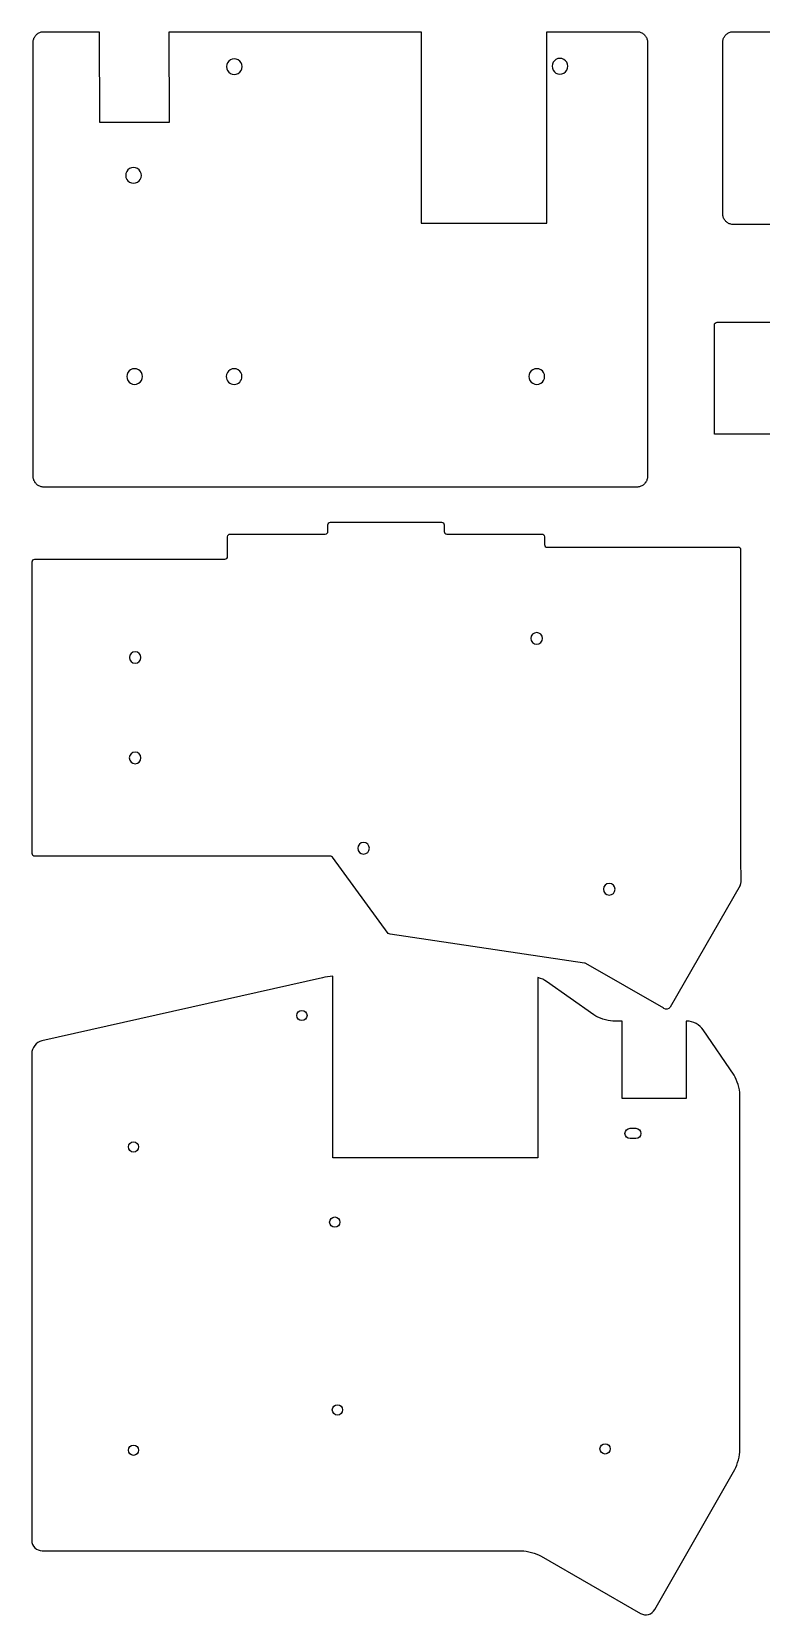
# Model space of a CAD drawing. Extents: x 0 to 600, y 0 to 300.
# Drawn here: x 291.8 to 430, y -0.1 to 299.9 of the extents above; entities that cross this region are included whole.
import ezdxf

# ---------------------------------------------------------------- set-up
doc = ezdxf.new("R2010")
doc.units = 0
doc.layers.get('0').update_dxf_attribs({"linetype": 'CONTINUOUS'})

msp = doc.modelspace()

# ---------------------------------------------------------------- linework, layer by layer
at = {"color": 5}
for p, q in [((292.11193, 215.647993), (292.11293, 297.848992)), ((292.11293, 297.848992), (292.11893, 298.005992)), ((292.11893, 298.005992), (292.13693, 298.161991)), ((292.13693, 298.161991), (292.16793, 298.315999)), ((292.16793, 298.315999), (292.20993, 298.468009)), ((292.20993, 298.468009), (292.26493, 298.615008)), ((292.26493, 298.615008), (292.32993, 298.757008)), ((292.32993, 298.757008), (292.40693, 298.894005)), ((292.40693, 298.894005), (292.49393, 299.025006)), ((292.49393, 299.025006), (292.59193, 299.148005)), ((292.59193, 299.148005), (292.69793, 299.264006)), ((292.69793, 299.264006), (292.81393, 299.370008)), ((292.81393, 299.370008), (292.93693, 299.468007)), ((292.93693, 299.468007), (293.06793, 299.55503)), ((293.06793, 299.55503), (293.20492, 299.632027)), ((293.20492, 299.632027), (293.34692, 299.69703)), ((293.34692, 299.69703), (293.49393, 299.752028)), ((293.49393, 299.752028), (293.64592, 299.79403)), ((293.64592, 299.79403), (293.79993, 299.825039)), ((293.79993, 299.825039), (293.95592, 299.84303)), ((293.95592, 299.84303), (294.11292, 299.85005)), ((294.11292, 299.85005), (304.61484, 299.849948)), ((304.61484, 299.849948), (304.68094, 282.727361)), ((317.9101, 282.727361), (317.844, 299.849821)), ((317.844, 299.849821), (365.53515, 299.849468)), ((365.53515, 299.849468), (365.53514, 263.601547)), ((389.34764, 263.601547), (389.34764, 299.849444)), ((389.34764, 299.849444), (406.41293, 299.849091)), ((406.41293, 299.849091), (406.56992, 299.843094)), ((406.56992, 299.843094), (406.72592, 299.825102)), ((406.72592, 299.825102), (406.87993, 299.794093)), ((406.87993, 299.794093), (407.03193, 299.752092)), ((407.03193, 299.752092), (407.17893, 299.697093)), ((407.17893, 299.697093), (407.32093, 299.632091)), ((407.32093, 299.632091), (407.45793, 299.555093)), ((407.45793, 299.555093), (407.58893, 299.468091)), ((407.58893, 299.468091), (407.71193, 299.370093)), ((407.71193, 299.370093), (407.82792, 299.26409)), ((407.82792, 299.26409), (407.93392, 299.14809)), ((407.93392, 299.14809), (408.03192, 299.025091)), ((408.03192, 299.025091), (408.11892, 298.89409)), ((408.11892, 298.89409), (408.19592, 298.757092)), ((408.19592, 298.757092), (408.26092, 298.615092)), ((408.26092, 298.615092), (408.31592, 298.468093)), ((408.31592, 298.468093), (408.35792, 298.316092)), ((408.35792, 298.316092), (408.38892, 298.16209)), ((408.38892, 298.16209), (408.40692, 298.006092)), ((408.40692, 298.006092), (408.41292, 297.849092)), ((408.41292, 297.849092), (408.41292, 215.648093)), ((422.67056, 265.353621), (422.67126, 297.848996)), ((422.67126, 297.848996), (422.67726, 298.005996)), ((422.67726, 298.005996), (422.69526, 298.161996)), ((422.69526, 298.161996), (422.72626, 298.315996)), ((422.72626, 298.315996), (422.76826, 298.467996)), ((422.76826, 298.467996), (422.82326, 298.614996)), ((422.82326, 298.614996), (422.88826, 298.756996)), ((422.88826, 298.756996), (422.96526, 298.893996)), ((422.96526, 298.893996), (423.05226, 299.024996)), ((423.05226, 299.024996), (423.15026, 299.147996)), ((423.15026, 299.147996), (423.25626, 299.263996)), ((423.25626, 299.263996), (423.37226, 299.369996)), ((423.37226, 299.369996), (423.49526, 299.467996)), ((423.49526, 299.467996), (423.62626, 299.554996)), ((423.62626, 299.554996), (423.76326, 299.631996)), ((423.76326, 299.631996), (423.90526, 299.696996)), ((423.90526, 299.696996), (424.05226, 299.751996)), ((424.05226, 299.751996), (424.20426, 299.793996)), ((424.20426, 299.793996), (424.35826, 299.824996)), ((424.35826, 299.824996), (424.51426, 299.842996)), ((424.51426, 299.842996), (424.67126, 299.849996)), ((424.67126, 299.849996), (536.97126, 299.848996)), ((331.67187, 293.234878), (331.67187, 293.234878)), ((393.31639, 293.310687), (393.31639, 293.310687)), ((304.68094, 282.727361), (317.9101, 282.727361)), ((312.5915, 272.641327), (312.5915, 272.641327)), ((422.67756, 265.195079), (422.67056, 265.353621)), ((422.69556, 265.039079), (422.67756, 265.195079)), ((422.72656, 264.885079), (422.69556, 265.039079)), ((422.76856, 264.733079), (422.72656, 264.885079)), ((422.82356, 264.586079), (422.76856, 264.733079)), ((422.88856, 264.444079), (422.82356, 264.586079)), ((422.96556, 264.307079), (422.88856, 264.444079)), ((423.05256, 264.176079), (422.96556, 264.307079)), ((423.15056, 264.053079), (423.05256, 264.176079)), ((423.25656, 263.937079), (423.15056, 264.053079)), ((365.53514, 263.601547), (389.34764, 263.601547)), ((423.37256, 263.831079), (423.25656, 263.937079)), ((423.49556, 263.733079), (423.37256, 263.831079)), ((423.62656, 263.646079), (423.49556, 263.733079)), ((423.76356, 263.569079), (423.62656, 263.646079)), ((423.90556, 263.504079), (423.76356, 263.569079)), ((424.05256, 263.449079), (423.90556, 263.504079)), ((424.20456, 263.407079), (424.05256, 263.449079)), ((424.35856, 263.376079), (424.20456, 263.407079)), ((424.51456, 263.358079), (424.35856, 263.376079)), ((424.67156, 263.351079), (424.51456, 263.358079)), ((536.97256, 263.352079), (424.67156, 263.351079)), ((421.08644, 223.666612), (421.08644, 244.334097)), ((421.58636, 244.833316), (457.58416, 244.833316)), ((312.79106, 234.568341), (312.79106, 234.568341)), ((331.64003, 234.562751), (331.64003, 234.562751)), ((388.93714, 234.568341), (388.93714, 234.568341)), ((525.51576, 223.666612), (421.08644, 223.666612)), ((292.11893, 215.491992), (292.11193, 215.647993)), ((292.13693, 215.335993), (292.11893, 215.491992)), ((292.16793, 215.181993), (292.13693, 215.335993)), ((292.20993, 215.029995), (292.16793, 215.181993)), ((292.26493, 214.882992), (292.20993, 215.029995)), ((292.32993, 214.740996), (292.26493, 214.882992)), ((292.40693, 214.603994), (292.32993, 214.740996)), ((292.49393, 214.472994), (292.40693, 214.603994)), ((292.59193, 214.349994), (292.49393, 214.472994)), ((292.69793, 214.233993), (292.59193, 214.349994)), ((292.81393, 214.127993), (292.69793, 214.233993)), ((292.93693, 214.029993), (292.81393, 214.127993)), ((293.06793, 213.942993), (292.93693, 214.029993)), ((293.20492, 213.865993), (293.06793, 213.942993)), ((293.34692, 213.800993), (293.20492, 213.865993)), ((293.49393, 213.745993), (293.34692, 213.800993)), ((293.64592, 213.703993), (293.49393, 213.745993)), ((293.79993, 213.672983), (293.64592, 213.703993)), ((293.95592, 213.654993), (293.79993, 213.672983)), ((294.11292, 213.647993), (293.95592, 213.654993)), ((406.41392, 213.649093), (294.11292, 213.647993)), ((406.56992, 213.655093), (406.41392, 213.649093)), ((406.72592, 213.673083), (406.56992, 213.655093)), ((406.87993, 213.704093), (406.72592, 213.673083)), ((407.03193, 213.746093), (406.87993, 213.704093)), ((407.17893, 213.801093), (407.03193, 213.746093)), ((407.32093, 213.866093), (407.17893, 213.801093)), ((407.45793, 213.943093), (407.32093, 213.866093)), ((407.58893, 214.030093), (407.45793, 213.943093)), ((407.71193, 214.128093), (407.58893, 214.030093)), ((407.82792, 214.234094), (407.71193, 214.128093)), ((407.93392, 214.350092), (407.82792, 214.234094)), ((408.03192, 214.473092), (407.93392, 214.350092)), ((408.11892, 214.604092), (408.03192, 214.473092)), ((408.19592, 214.741093), (408.11892, 214.604092)), ((408.26092, 214.88309), (408.19592, 214.741093)), ((408.31592, 215.030092), (408.26092, 214.88309)), ((408.35792, 215.18209), (408.31592, 215.030092)), ((408.38892, 215.336094), (408.35792, 215.18209)), ((408.40692, 215.492092), (408.38892, 215.336094)), ((408.41292, 215.648093), (408.40692, 215.492092)), ((348.41639, 207.000017), (369.41654, 207.000017)), ((328.91765, 200.500438), (328.91765, 204.250466)), ((329.41754, 204.75), (347.41661, 204.75)), ((347.9165, 205.250239), (347.9165, 206.499778)), ((369.91643, 206.499778), (369.91643, 205.250239)), ((370.41667, 204.75), (388.41539, 204.75)), ((388.91563, 204.250466), (388.91563, 202.750455)), ((426.10521, 142.79552), (426.10521, 201.750676)), ((291.91863, 144.25249), (291.91863, 199.50102)), ((292.41855, 200.000199), (328.41635, 200.000199)), ((348.43755, 143.7519), (292.41855, 143.7519)), ((359.31616, 129.15219), (348.76669, 143.61044)), ((348.76669, 143.61044), (348.77069, 143.60644)), ((426.16771, 139.54397), (426.10521, 142.79552)), ((425.9506, 138.24045), (412.71437, 115.20371)), ((396.45626, 123.53421), (359.66647, 129.00261)), ((411.48494, 114.97299), (396.73636, 123.46118)), ((346.90048, 120.74303), (293.78026, 108.80115)), ((348.8517, 86.68586), (348.8517, 121.05277)), ((387.68195, 120.80724), (387.68195, 86.68586)), ((398.23353, 113.71676), (389.3146, 120.02654)), ((411.50611, 114.95924), (411.48491, 114.97294)), ((343.95828, 113.60412), (343.95828, 113.60412)), ((403.58905, 112.56141), (401.86609, 112.56141)), ((403.5887, 97.86151), (403.58905, 112.56141)), ((415.8663, 112.56141), (415.74918, 112.56141)), ((415.74918, 112.56141), (415.74918, 97.86151)), ((424.7937, 102.28217), (418.9838, 110.903)), ((291.82869, 106.3624), (291.82869, 14.2634)), ((415.74918, 97.86151), (403.5887, 97.86151)), ((425.9093, 31.38547), (425.9113, 98.62351)), ((405.12973, 92.25324), (406.18806, 92.25324)), ((406.18806, 90.30343), (405.12973, 90.30343)), ((312.08113, 88.71212), (312.08113, 88.71212)), ((387.68195, 86.68586), (348.8517, 86.68586)), ((350.18113, 74.48831), (350.18113, 74.48831)), ((350.68931, 38.9282), (350.68931, 38.9282)), ((312.08113, 31.30835), (312.08113, 31.30835)), ((401.36217, 31.56192), (401.36217, 31.56192)), ((409.80147, 1.15242), (424.918, 27.6485)), ((293.82894, 12.2635), (384.54082, 12.2635)), ((388.27285, 11.26409), (407.07838, 0.41476))]:
    msp.add_line(p, q, dxfattribs=at)
for points in [[(329.446466, 294.520677), (328.987312, 294.255386), (328.704705, 293.765163), (328.70522, 293.234878)], [(330.930624, 294.520677), (330.47147, 294.785968), (329.90562, 294.785968), (329.446466, 294.520677)], [(331.67187, 293.234878), (331.672385, 293.765163), (331.389778, 294.255386), (330.930624, 294.520677)], [(391.090716, 294.597264), (390.631425, 294.331765), (390.348891, 293.841193), (390.34974, 293.310687)], [(392.575414, 294.597264), (392.116123, 294.862763), (391.550007, 294.862763), (391.090716, 294.597264)], [(393.31639, 293.310687), (393.317239, 293.841193), (393.034705, 294.331765), (392.575414, 294.597264)], [(328.70522, 293.234878), (328.704705, 292.704594), (328.987312, 292.214371), (329.446466, 291.94908)], [(329.446466, 291.94908), (329.90562, 291.683789), (330.47147, 291.683789), (330.930624, 291.94908)], [(330.930624, 291.94908), (331.389778, 292.214371), (331.672385, 292.704594), (331.67187, 293.234878)], [(390.34974, 293.310687), (390.348891, 292.78018), (390.631425, 292.289608), (391.090716, 292.02411)], [(391.090716, 292.02411), (391.550007, 291.758611), (392.116123, 291.758611), (392.575414, 292.02411)], [(392.575414, 292.02411), (393.034705, 292.289608), (393.317239, 292.78018), (393.31639, 293.310687)], [(310.366127, 273.927036), (309.906989, 273.661769), (309.624373, 273.171586), (309.62485, 272.641327)], [(311.850223, 273.927036), (311.391085, 274.192304), (310.825265, 274.192304), (310.366127, 273.927036)], [(312.5915, 272.641327), (312.591977, 273.171586), (312.309361, 273.661769), (311.850223, 273.927036)], [(309.62485, 272.641327), (309.624373, 272.111068), (309.906989, 271.620885), (310.366127, 271.355618)], [(310.366127, 271.355618), (310.825265, 271.09035), (311.391085, 271.09035), (311.850223, 271.355618)], [(311.850223, 271.355618), (312.309361, 271.620885), (312.591977, 272.111068), (312.5915, 272.641327)], [(421.08711, 244.333783), (421.08711, 244.610361), (421.31049, 244.833669), (421.58636, 244.833669)], [(310.565687, 235.85405), (310.106549, 235.588783), (309.823933, 235.0986), (309.82441, 234.568341)], [(309.82441, 234.568341), (309.823933, 234.038082), (310.106549, 233.547899), (310.565687, 233.282632)], [(312.049783, 235.85405), (311.590645, 236.119318), (311.024825, 236.119318), (310.565687, 235.85405)], [(312.79106, 234.568341), (312.791537, 235.0986), (312.508921, 235.588783), (312.049783, 235.85405)], [(312.049783, 233.282632), (312.508921, 233.547899), (312.791537, 234.038082), (312.79106, 234.568341)], [(329.414356, 235.849328), (328.955065, 235.583829), (328.672531, 235.093257), (328.67338, 234.562751)], [(328.67338, 234.562751), (328.67469, 233.74446), (329.338413, 233.081798), (330.156705, 233.081798)], [(330.899054, 235.849328), (330.439763, 236.114827), (329.873647, 236.114827), (329.414356, 235.849328)], [(330.156705, 233.081798), (330.974997, 233.081798), (331.63872, 233.74446), (331.64003, 234.562751)], [(331.64003, 234.562751), (331.640879, 235.093257), (331.358345, 235.583829), (330.899054, 235.849328)], [(386.711543, 235.854697), (386.252291, 235.589257), (385.969736, 235.098784), (385.97049, 234.568341)], [(385.97049, 234.568341), (385.969736, 234.037898), (386.252291, 233.547425), (386.711543, 233.281985)], [(388.196087, 235.854697), (387.736835, 236.120137), (387.170795, 236.120137), (386.711543, 235.854697)], [(388.93714, 234.568341), (388.937894, 235.098784), (388.655339, 235.589257), (388.196087, 235.854697)], [(388.196087, 233.281985), (388.655339, 233.547425), (388.937894, 234.037898), (388.93714, 234.568341)], [(310.565687, 233.282632), (311.024825, 233.017364), (311.590645, 233.017364), (312.049783, 233.282632)], [(386.711543, 233.281985), (387.170795, 233.016545), (387.736835, 233.016545), (388.196087, 233.281985)], [(347.9165, 206.500483), (347.9165, 206.776355), (348.14157, 207.000369), (348.41744, 207.000369)], [(369.41654, 207.000722), (369.69242, 207.000722), (369.91643, 206.776355), (369.91643, 206.500483)], [(328.9173, 204.250466), (328.9173, 204.526691), (329.14167, 204.750705), (329.41754, 204.750705)], [(347.41767, 204.750705), (347.69354, 204.750705), (347.9165, 204.974719), (347.9165, 205.250591)], [(369.91643, 205.250239), (369.91643, 204.974366), (370.14009, 204.750705), (370.41667, 204.750705)], [(388.41539, 204.750705), (388.69197, 204.750705), (388.91563, 204.526339), (388.91563, 204.250466)], [(388.91563, 202.750455), (388.91563, 202.474583), (389.13894, 202.250569), (389.41552, 202.250569)], [(389.41552, 202.250216), (401.84452, 202.250216), (414.0517, 202.250216), (425.60462, 202.250216)], [(426.10521, 201.750677), (426.10521, 202.026907), (425.8819, 202.250917), (425.60532, 202.250917)], [(291.9193, 199.50067), (291.9193, 199.77724), (292.14268, 200.000552), (292.41855, 200.000552)], [(328.41812, 200.000905), (328.69399, 200.000905), (328.918, 200.224566), (328.918, 200.500438)], [(387.43467, 186.10146), (386.82719, 186.10146), (386.33541, 185.60898), (386.33541, 185.00149)], [(388.53534, 185.00149), (388.53534, 185.60898), (388.04215, 186.10146), (387.43467, 186.10146)], [(386.33471, 185.00149), (386.3355, 184.39401), (386.82719, 183.90153), (387.43467, 183.90153)], [(387.43467, 183.90153), (388.04215, 183.90153), (388.53534, 184.39401), (388.53534, 185.00149)], [(311.42132, 182.47913), (310.81387, 182.47913), (310.32136, 181.98666), (310.32136, 181.37917)], [(310.32136, 181.37917), (310.32136, 180.77169), (310.81387, 180.27921), (311.42132, 180.27921)], [(312.52124, 181.37917), (312.52124, 181.98666), (312.02873, 182.47913), (311.42132, 182.47913)], [(311.42132, 180.27921), (312.02873, 180.27921), (312.52124, 180.77169), (312.52124, 181.37917)], [(311.4125, 163.46618), (310.80505, 163.46618), (310.31254, 162.9737), (310.31254, 162.36551)], [(310.31254, 162.36551), (310.31254, 161.75873), (310.80505, 161.26625), (311.4125, 161.26625)], [(312.51243, 162.36551), (312.51243, 162.9737), (312.01991, 163.46618), (311.4125, 163.46618)], [(311.4125, 161.26625), (312.01991, 161.26625), (312.51243, 161.75873), (312.51243, 162.36551)], [(292.41855, 143.75261), (292.14268, 143.75261), (291.91863, 143.97627), (291.91863, 144.25214)], [(354.65985, 146.35787), (354.05236, 146.35787), (353.55989, 145.86539), (353.55989, 145.25791)], [(353.55989, 145.25862), (353.55989, 144.65043), (354.05236, 144.15865), (354.65985, 144.15865)], [(355.75981, 145.25791), (355.75981, 145.86539), (355.26733, 146.35787), (354.65985, 146.35787)], [(354.65985, 144.15865), (355.26733, 144.15865), (355.75981, 144.65043), (355.75981, 145.25791)], [(348.77093, 143.60585), (348.67673, 143.69965), (348.54974, 143.75225), (348.41709, 143.75225)], [(401.17536, 138.60417), (400.56788, 138.60417), (400.0754, 138.11204), (400.0754, 137.50456)], [(402.27533, 137.50456), (402.27533, 138.11204), (401.78285, 138.60417), (401.17536, 138.60417)], [(425.9513, 138.24045), (426.25791, 138.8243), (426.16771, 139.01481), (426.16771, 139.54397)], [(400.0754, 137.50421), (400.0754, 136.89672), (400.56788, 136.4046), (401.17536, 136.4046)], [(401.17536, 136.4046), (401.78285, 136.4046), (402.27533, 136.89672), (402.27533, 137.50456)], [(359.66682, 129.00261), (359.53735, 129.01601), (359.41529, 129.06791), (359.31651, 129.1529)], [(396.73707, 123.46224), (396.64607, 123.49434), (396.55186, 123.51794), (396.45696, 123.53424)], [(348.86616, 121.05277), (348.15002, 120.97307), (347.4367, 120.86368), (346.90048, 120.74303)], [(389.3146, 120.02654), (388.89021, 120.32675), (388.30107, 120.60121), (387.68195, 120.80724)], [(342.00848, 113.60412), (342.00848, 114.14246), (342.44486, 114.5792), (342.9832, 114.5792)], [(342.9832, 114.5792), (343.52189, 114.5792), (343.95828, 114.14246), (343.95828, 113.60412)], [(412.71437, 115.20371), (412.44908, 114.8026), (411.90757, 114.69218), (411.50611, 114.95924)], [(342.9832, 112.62904), (342.44486, 112.62904), (342.00848, 113.06578), (342.00848, 113.60412)], [(343.95828, 113.60412), (343.95828, 113.06578), (343.52189, 112.62904), (342.9832, 112.62904)], [(401.86609, 112.56141), (400.76612, 112.56141), (399.13135, 113.0814), (398.23353, 113.71676)], [(418.9838, 110.903), (418.36926, 111.81493), (416.96626, 112.56141), (415.8663, 112.56141)], [(293.78026, 108.80115), (292.70711, 108.55985), (291.82869, 107.46271), (291.82869, 106.3624)], [(425.9113, 98.62351), (425.9113, 99.72347), (425.40824, 101.36989), (424.7937, 102.28217)], [(404.15465, 91.27851), (404.15465, 91.81685), (404.59139, 92.25324), (405.12973, 92.25324)], [(405.12973, 90.30343), (404.59139, 90.30343), (404.15465, 90.73982), (404.15465, 91.27851)], [(406.18806, 92.25324), (406.7264, 92.25324), (407.16314, 91.81685), (407.16314, 91.27851)], [(407.16314, 91.27851), (407.16314, 90.73982), (406.7264, 90.30343), (406.18806, 90.30343)], [(310.13133, 88.71212), (310.13133, 89.25046), (310.56807, 89.6872), (311.10605, 89.6872)], [(311.10605, 87.73704), (310.56807, 87.73704), (310.13133, 88.17378), (310.13133, 88.71212)], [(311.10605, 89.6872), (311.6451, 89.6872), (312.08113, 89.25046), (312.08113, 88.71212)], [(312.08113, 88.71212), (312.08113, 88.17378), (311.6451, 87.73704), (311.10605, 87.73704)], [(348.23133, 74.48831), (348.23133, 75.02665), (348.66807, 75.46339), (349.20605, 75.46339)], [(349.20605, 75.46339), (349.7451, 75.46339), (350.18113, 75.02665), (350.18113, 74.48831)], [(349.20605, 73.51323), (348.66807, 73.51323), (348.23133, 73.94997), (348.23133, 74.48831)], [(350.18113, 74.48831), (350.18113, 73.94997), (349.7451, 73.51323), (349.20605, 73.51323)], [(348.73951, 38.9282), (348.73951, 39.46654), (349.17589, 39.90328), (349.71423, 39.90328)], [(349.71423, 39.90328), (350.25292, 39.90328), (350.68931, 39.46654), (350.68931, 38.9282)], [(349.71423, 37.95312), (349.17589, 37.95312), (348.73951, 38.38986), (348.73951, 38.9282)], [(350.68931, 38.9282), (350.68931, 38.38986), (350.25292, 37.95312), (349.71423, 37.95312)], [(310.13133, 31.30835), (310.13133, 31.84669), (310.56807, 32.28343), (311.10605, 32.28343)], [(311.10605, 30.33327), (310.56807, 30.33327), (310.13133, 30.77001), (310.13133, 31.30835)], [(311.10605, 32.28343), (311.6451, 32.28343), (312.08113, 31.84669), (312.08113, 31.30835)], [(312.08113, 31.30835), (312.08113, 30.77001), (311.6451, 30.33327), (311.10605, 30.33327)], [(399.41237, 31.56192), (399.41237, 32.10026), (399.84911, 32.537), (400.38709, 32.537)], [(400.38709, 30.58684), (399.84911, 30.58684), (399.41237, 31.02358), (399.41237, 31.56192)], [(400.38709, 32.537), (400.92614, 32.537), (401.36217, 32.10026), (401.36217, 31.56192)], [(401.36217, 31.56192), (401.36217, 31.02358), (400.92614, 30.58684), (400.38709, 30.58684)], [(424.918, 27.6485), (425.46304, 28.60382), (425.9093, 30.28551), (425.9093, 31.38547)], [(291.82869, 14.2634), (291.82869, 13.16344), (292.72863, 12.2635), (293.82894, 12.2635)], [(384.54082, 12.2635), (385.64078, 12.2635), (387.32035, 11.81371), (388.27285, 11.26409)], [(407.07838, 0.41476), (408.03088, -0.13452), (409.25678, 0.19709), (409.80147, 1.15242)]]:
    msp.add_open_spline(points, degree=3, dxfattribs=at)

doc.saveas('drawing.dxf')
